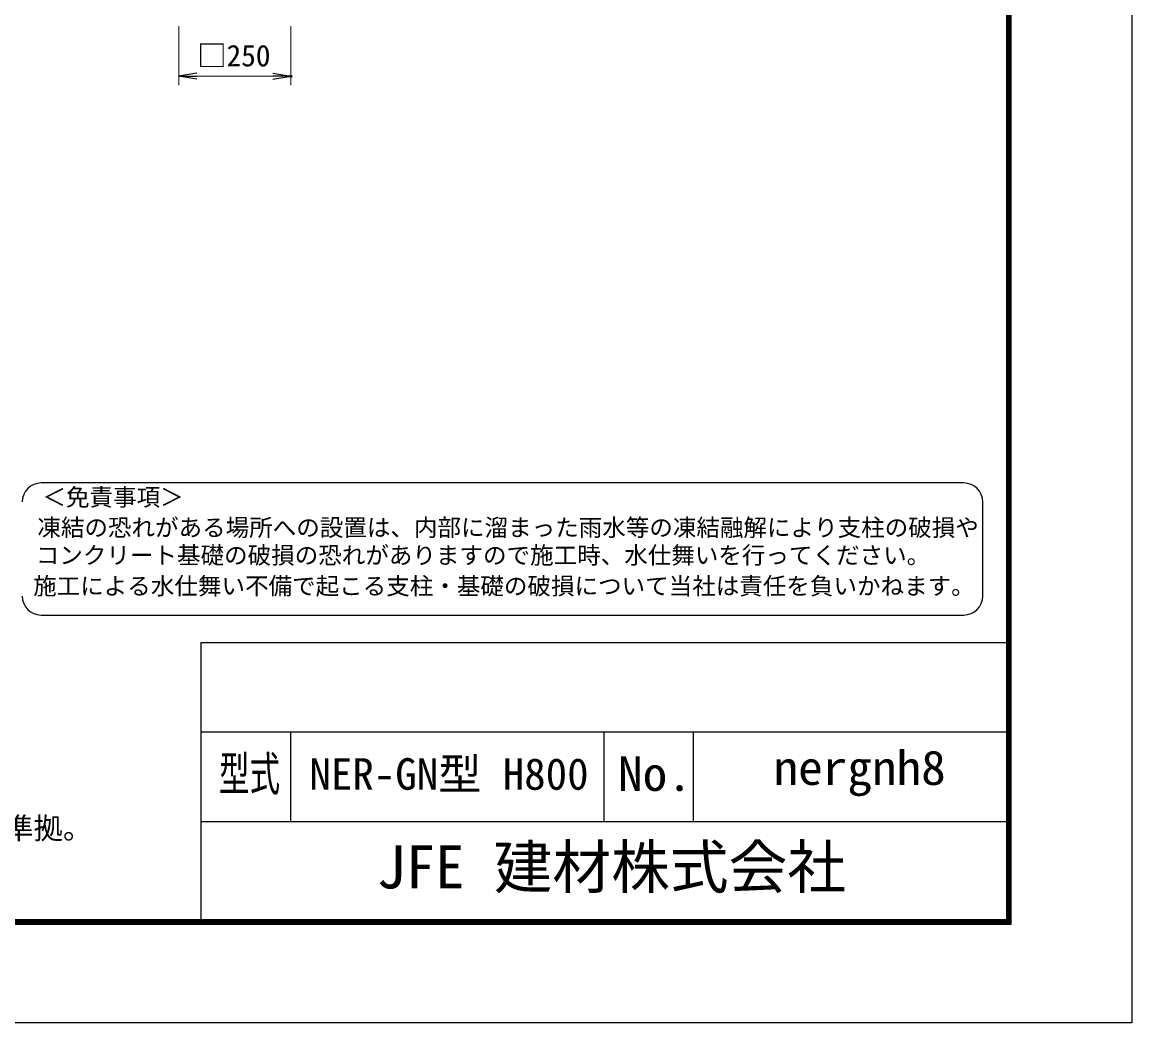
# Model space of a CAD drawing. Units: millimetres, scale not verified. Extents: x -4200 to 4200, y -2970 to 2970.
# Drawn here: x 1720 to 4200, y -2970 to -734 of the extents above; entities that cross this region are included whole.
import ezdxf
from ezdxf.enums import TextEntityAlignment as Align

# ---------------------------------------------------------------- set-up
doc = ezdxf.new("R2010")
doc.units = ezdxf.units.MM
doc.header["$LTSCALE"] = 10
doc.header["$PDMODE"] = 32
doc.header["$PDSIZE"] = 5
for name, color, linetype, lineweight in [('0-4_D-STR-DIM', 7, 'Continuous', 13), ('0-6_Defpoints', 6, 'Continuous', 25), ('0-7_D-STR-TXT', 7, 'Continuous', 13), ('0-B_D-TTL-TXT', 7, 'Continuous', 25), ('0-C_D-TTL', 7, 'Continuous', 25)]:
    doc.layers.add(name, color=color, linetype=linetype, lineweight=lineweight)
doc.layers.add('0-5_0', color=7, linetype='Continuous')
doc.styles.add('ＭＳ ゴシック', font='')
doc.styles.get('ＭＳ ゴシック').set_extended_font_data('MS Gothic')

# ---------------------------------------------------------------- blocks, each defined once
blk = doc.blocks.new('_Open')
at = {"layer": '0-5_0'}
blk.add_line((-10, 1.667), (0, 0), dxfattribs=at)
blk.add_lwpolyline([(-10, -1.667), (0, 0), (-10, 0)], dxfattribs=at)

msp = doc.modelspace()

# ---------------------------------------------------------------- linework, layer by layer
at = {"layer": '0-4_D-STR-DIM'}
for p, q in [((2070.73, -742.32), (2070.73, -874.54)), ((2320.73, -742.32), (2320.73, -874.54)), ((2110.73, -854.54), (2280.73, -854.54))]:
    msp.add_line(p, q, dxfattribs=at)
at = {"layer": '0-6_Defpoints'}
msp.add_point((2320.73, -854.54), dxfattribs=at)
at = {"layer": '0-B_D-TTL-TXT', "color": 2}
for p, q in [((3824.7, -1763.47), (1762.65, -1763.47)), ((3866.86, -2016.43), (3866.86, -1805.63)), ((1762.65, -2058.59), (3824.7, -2058.59))]:
    msp.add_line(p, q, dxfattribs=at)
for centre, start, end in [((1762.65, -1805.63), 90, 180), ((3824.7, -1805.63), 0, 90), ((1762.65, -2016.43), 180, 270), ((3824.7, -2016.43), 270, 0)]:
    msp.add_arc(centre, 42.16, start, end, dxfattribs=at)
at = {"layer": '0-C_D-TTL'}
for p, q in [((2120, -2120), (2120, -2740)), ((2120, -2120), (3920, -2120)), ((2120, -2320), (3920, -2320)), ((2320, -2320), (2320, -2520)), ((3020, -2320), (3020, -2520)), ((3220, -2320), (3220, -2520)), ((2120, -2520), (3920, -2520))]:
    msp.add_line(p, q, dxfattribs=at)
at = {"layer": '0-C_D-TTL', "color": 2}
msp.add_lwpolyline([(-4200, 2970), (4200, 2970), (4200, -2970), (-4200, -2970)], close=True, dxfattribs=at)
at = {"layer": '0-C_D-TTL'}
for points in [[(-3930, 2750), (3930, 2750), (3930, -2750), (-3930, -2750)], [(-3927.5, 2747.5), (3927.5, 2747.5), (3927.5, -2747.5), (-3927.5, -2747.5)], [(-3925, 2745), (3925, 2745), (3925, -2745), (-3925, -2745)], [(-3922.5, 2742.5), (3922.5, 2742.5), (3922.5, -2742.5), (-3922.5, -2742.5)], [(-3920, 2740), (3920, 2740), (3920, -2740), (-3920, -2740)]]:
    msp.add_lwpolyline(points, close=True, dxfattribs=at)

# ---------------------------------------------------------------- block references
at = {"layer": '0-4_D-STR-DIM', "xscale": 4, "yscale": 4, "rotation": 180}
msp.add_blockref('_Open', (2070.73, -854.54), dxfattribs=at)
at = {"layer": '0-4_D-STR-DIM', "xscale": 4, "yscale": 4}
msp.add_blockref('_Open', (2320.73, -854.54), dxfattribs=at)

# ---------------------------------------------------------------- texts
at = {"layer": '0-4_D-STR-DIM', "style": 'ＭＳ ゴシック'}
msp.add_text('□250', height=48.09, dxfattribs=at).set_placement((2111.58, -846.78), align=Align.BOTTOM_LEFT)
at = {"layer": '0-7_D-STR-TXT', "style": 'ＭＳ ゴシック'}
msp.add_text('（設計条件）風荷重：昭和57年改正 建築基準法・同施行令に基づく風圧力に準拠。', height=48.09, dxfattribs=at).set_placement((-582.45, -2573.6), align=Align.BOTTOM_LEFT)
at = {"layer": '0-B_D-TTL-TXT', "style": 'ＭＳ ゴシック'}
for s, height, p in [('＜免責事項＞ \u3000\u3000', 38.56, (1765.77, -1826.02)), ('凍結の恐れがある場所への設置は、内部に溜まった雨水等の凍結融解により支柱の破損や', 38.56, (1754.37, -1893.89)), ('コンクリート基礎の破損の恐れがありますので施工時、水仕舞いを行ってください。', 38.56, (1750.9, -1955.8)), ('施工による水仕舞い不備で起こる支柱・基礎の破損について当社は責任を負いかねます。 ', 38.56, (1745.01, -2024.52)), ('NER-GN型 H800', 70.53, (2362.24, -2470.24)), ('JFE 建材株式会社', 96.19, (2512.38, -2698.5))]:
    msp.add_text(s, height=height, dxfattribs=at).set_placement(p, align=Align.BOTTOM_LEFT)
for s, width, p in [('型式', 0.65, (2160.27, -2474.8)), ('No.', 1.05, (3052, -2474.8)), ('nergnh8', 1.05, (3399.33, -2461.47))]:
    msp.add_text(s, height=76.98, dxfattribs=dict(at, width=width)).set_placement(p, align=Align.BOTTOM_LEFT)

doc.saveas('drawing.dxf')
